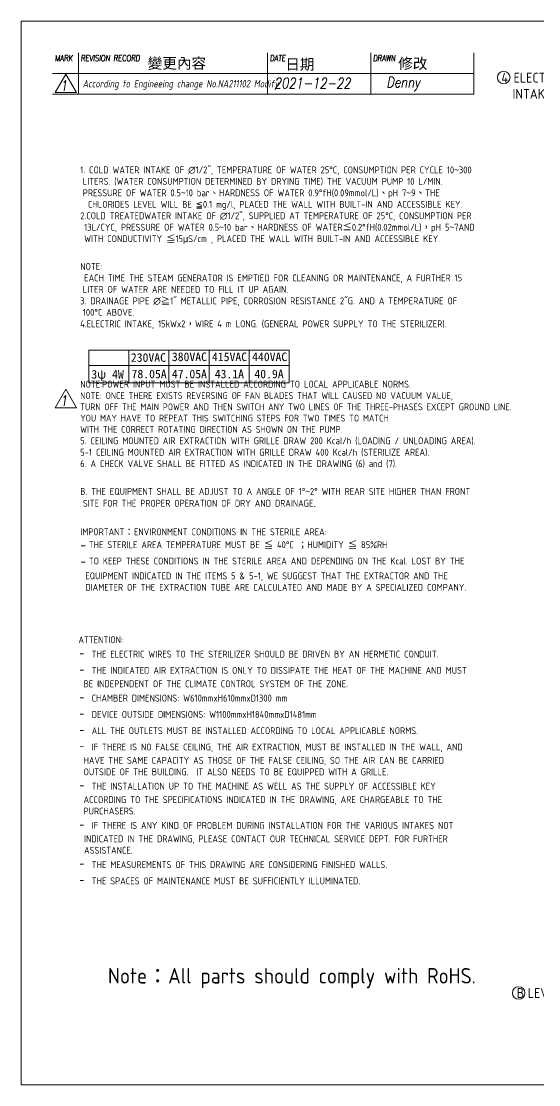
# Model space of a CAD drawing. Header units: millimetres. Extents: x -5848 to 27980, y 41 to 20714.
# Drawn here: x 14795 to 19310, y 41 to 9311 of the extents above; entities that cross this region are included whole.
import ezdxf

# ---------------------------------------------------------------- set-up
doc = ezdxf.new("R2010")
doc.units = ezdxf.units.MM
doc.header["$MEASUREMENT"] = 0
doc.layers.get('0').update_dxf_attribs({"lineweight": 25})
for name, color, linetype, lineweight in [('D', 3, 'Continuous', 13), ('F', 7, 'Continuous', 15), ('T', 4, 'Continuous', 15)]:
    doc.layers.add(name, color=color, linetype=linetype, lineweight=lineweight)
doc.styles.get("Standard").update_dxf_attribs({"font": 'KAIU.TTF'})
doc.styles.add('STU25', font='isocp2.shx')
doc.styles.add('Text', font='romans.shx', dxfattribs={"width": 0.8, "oblique": 10})

msp = doc.modelspace()

# ---------------------------------------------------------------- linework, layer by layer
at = {"layer": 'D'}
for p, q in [((15382.722, 6444.465), (15382.722, 6159.419)), ((15382.722, 6444.465), (17132.722, 6444.465)), ((15732.722, 6444.465), (15732.722, 6159.419)), ((16082.722, 6444.465), (16082.722, 6159.419)), ((16432.722, 6444.465), (16432.722, 6159.419)), ((16782.722, 6444.465), (16782.722, 6159.419)), ((17132.722, 6444.465), (17132.722, 6159.419)), ((15382.722, 6309.419), (17132.722, 6309.419)), ((15382.722, 6309.419), (17132.722, 6309.419)), ((15382.722, 6159.419), (17132.722, 6159.419))]:
    msp.add_line(p, q, dxfattribs=at)
for centre in [(19003.977, 8821.008), (19134.469, 840.543)]:
    msp.add_circle(centre, 55, dxfattribs=at)
at = {"layer": 'F', "color": 7}
for p, q in [((15293.537, 9037.056), (15293.537, 8677.056)), ((16943.687, 8677.056), (16943.687, 9037.056)), ((17843.687, 8677.056), (17843.687, 9037.056)), ((18743.687, 8677.056), (18743.687, 9037.056)), ((18743.687, 8857.056), (15068.537, 8857.056)), ((15068.537, 8677.056), (18743.687, 8677.056))]:
    msp.add_line(p, q, dxfattribs=at)
at = {"layer": 'F'}
msp.add_line((18743.687, 9037.056), (18743.687, 8677.056), dxfattribs=at)
at = {"layer": 'F', "color": 6}
msp.add_lwpolyline([(14794.516, 9311.077), (14794.516, 41.077), (27979.516, 41.077), (27979.516, 9311.077)], close=True, dxfattribs=at)
msp.add_lwpolyline([(14794.516, 9311.077), (14794.516, 41.077), (27979.516, 41.077), (27979.516, 9311.077)], close=True, dxfattribs=at)
at = {"layer": 'F', "color": 7}
for points in [[(15182.753, 8851.387), (15089.262, 8689.456), (15276.244, 8689.456)], [(15182.753, 6104.685), (15089.262, 5942.754), (15276.244, 5942.754)]]:
    msp.add_lwpolyline(points, close=True, dxfattribs=at)

# ---------------------------------------------------------------- texts
at = {"lineweight": -3}
for s, p in [('變更內容', (15897.871, 8898.271)), ('日期', (17098.033, 8889.371)), ('修改', (18083.511, 8896.491))]:
    msp.add_text(s, height=93.4085, dxfattribs=at).set_placement(p)
at = {"layer": 'D', "color": 11, "char_height": 85, "attachment_point": 1}
for s, insert in [('{\\Fisocp2.shx;\\C3;4 ELECTRIC \\P  INTAKE BOX}', (18984.157, 8861.942)), ('{\\Fisocp2.shx;\\C3;B\\f???|b0|i0|c0|p65; \\Fisocp2.shx;LEVEL ADJUSTER}', (19116.918, 883.065))]:
    msp.add_mtext(s, dxfattribs=dict(at, insert=insert))
at = {"layer": 'D', "color": 11, "attachment_point": 1, "style": 'STU25'}
for s, insert, char_height in [('{\\A1;}\\P{\\A1;\\Fisocp2.shx;\\H0.70447x;1. COLD WATER INTAKE OF ∅1/2", TEMPERATURE OF WATER 25°C, CONSUMPTION PER CYCLE 10}{\\A1;\\f細明體|b0|i0|c136|p49;\\H0.70447x;~}{\\A1;\\Fisocp2.shx;\\H0.70447x;300 }\\P{\\A1;\\F???;\\H0.70447x; }{\\A1;\\Fisocp2.shx;\\H0.70447x;LITERS. (WATER CONSUMPTION DETERMINED BY DRYING TIME) THE VACUUM PUMP 10 L/MIN. }\\P{\\A1;\\F???;\\H0.70447x; }{\\A1;\\Fisocp2.shx;\\H0.70447x;PRESSURE OF WATER 0.5}{\\A1;\\f細明體|b0|i0|c136|p49;\\H0.70447x;~}{\\A1;\\Fisocp2.shx;\\H0.70447x;10 bar}{\\A1;\\f標楷體|b0|i0|c136|p65;\\H0.70447x;、}{\\A1;\\Fisocp2.shx;\\H0.70447x;HARDNESS OF WATER 0.9°fH(0.09mmol/L)}{\\A1;\\f標楷體|b0|i0|c136|p65;\\H0.70447x;、}{\\A1;\\Fisocp2.shx;\\H0.70447x;pH 7}{\\A1;\\f細明體|b0|i0|c136|p49;\\H0.70447x;~}{\\A1;\\Fisocp2.shx;\\H0.70447x;9}{\\A1;\\f標楷體|b0|i0|c136|p65;\\H0.70447x;、}{\\A1;\\Fisocp2.shx;\\H0.70447x;THE}\\P{\\A1;\\Fisocp2.shx;\\H0.70447x;  CHLORIDES LEVEL WILL BE }{\\A1;\\f新細明體|b0|i0|c136|p16;\\H0.70447x;≦}{\\A1;\\Fisocp2.shx;\\H0.70447x;0.1 mg/l, PLACED THE WALL WITH BUILT-IN AND ACCESSIBLE KEY.}\\P{\\A1;\\Fisocp2.shx;\\H0.70447x;2.COLD TREATEDWATER INTAKE OF ∅1/2", SUPPLIED AT TEMPERATURE OF 25°C, CONSUMPTION PER}\\P{\\A1;\\Fisocp2.shx;\\H0.70447x; 13L/CYC, PRESSURE OF WATER 0.5}{\\A1;\\f細明體|b0|i0|c136|p49;\\H0.70447x;~}{\\A1;\\Fisocp2.shx;\\H0.70447x;10 bar}{\\A1;\\f標楷體|b0|i0|c136|p65;\\H0.70447x;、}{\\A1;\\Fisocp2.shx;\\H0.70447x;HARDNESS OF WATER}{\\A1;\\f標楷體|b0|i0|c136|p65;\\H0.70447x;≦}{\\A1;\\Fisocp2.shx;\\H0.70447x;0.2°fH(0.02mmol/L)}{\\A1;\\f標楷體|b0|i0|c136|p65;\\H0.70447x;，}{\\A1;\\Fisocp2.shx;\\H0.70447x;pH 5}{\\A1;\\f細明體|b0|i0|c136|p49;\\H0.70447x;~}{\\A1;\\Fisocp2.shx;\\H0.70447x;7AND }\\P{\\A1;\\Fisocp2.shx;\\H0.70447x; WITH CONDUCTIVITY }{\\A1;\\f標楷體|b0|i0|c136|p65;\\H0.70447x;≦}{\\A1;\\Fisocp2.shx;\\H0.70447x;15}{\\A1;\\f新細明體|b0|i0|c136|p16;\\H0.70447x;μ}{\\A1;\\Fisocp2.shx;\\H0.70447x;S/cm , PLACED THE WALL WITH BUILT-IN AND ACCESSIBLE KEY.}\\P{\\A1;\\Fisocp2.shx;\\H0.70447x;}\\P{\\A1;\\Fisocp2.shx;\\H0.70447x;NOTE:}\\P{\\A1;\\Fisocp2.shx;\\H0.70447x; EACH TIME THE STEAM GENERATOR IS EMPTIED FOR CLEANING OR MAINTENANCE, A FURTHER 15 }\\P{\\A1;\\F???;\\H0.70447x; }{\\A1;\\Fisocp2.shx;\\H0.70447x;LITER OF WATER ARE NEEDED TO FILL IT UP AGAIN.}\\P{\\A1;\\Fisocp2.shx;\\H0.70447x;3. DRAINAGE PIPE ∅}{\\A1;\\f標楷體|b0|i0|c136|p65;\\H0.70447x;≧}{\\A1;\\Fisocp2.shx;\\H0.70447x;1" METALLIC PIPE, CORROSION RESISTANCE 2"G. AND A TEMPERATURE OF }\\P{\\A1;\\F???;\\H0.70447x; }{\\A1;\\Fisocp2.shx;\\H0.70447x;100°C ABOVE.}\\P{\\A1;\\Fisocp2.shx;\\H0.70447x;4.ELECTRIC INTAKE, 15kWx2}{\\A1;\\f標楷體|b0|i0|c136|p65;\\H0.70447x;，}{\\A1;\\Fisocp2.shx;\\H0.70447x;WIRE 4 m LONG. (GENERAL POWER SUPPLY TO THE STERILIZER).}\\P{\\A1;\\Fisocp2.shx;\\H0.70447x;}\\P{\\A1;\\Fisocp2.shx;\\H0.70447x;}\\P{\\A1;\\Fisocp2.shx;\\H0.70447x;}\\P{\\A1;\\Fisocp2.shx;\\H0.70447x;NOTE:POWER INPUT MUST BE INSTALLED ACCORDING TO LOCAL APPLICABLE NORMS.}\\P{\\A1;\\H0.69289x;NOTE: ONCE THERE EXISTS REVERSING OF FAN BLADES THAT WILL CAUSED NO VACUUM VALUE, }\\P{\\A1;\\H0.69289x;TURN OFF THE MAIN POWER AND THEN SWITCH ANY TWO LINES OF THE THREE-PHASES EXCEPT GROUND LINE. }\\P{\\A1;\\H0.69289x;YOU MAY HAVE TO REPEAT THIS SWITCHING STEPS FOR TWO TIMES TO MATCH }\\P{\\A1;\\H0.69289x;WITH THE CORRECT ROTATING DIRECTION AS SHOWN ON THE PUMP. }\\P{\\A1;\\Fisocp2.shx;\\H0.70447x;5. CEILING MOUNTED AIR EXTRACTION WITH GRILLE DRAW 200 Kcal/h (LOADING / UNLOADING AREA).}\\P{\\A1;\\Fisocp2.shx;\\H0.70447x;5-1 CEILING MOUNTED AIR EXTRACTION WITH GRILLE DRAW 400 Kcal/h (STERILIZE AREA).}\\P{\\A1;\\Fisocp2.shx;\\H0.70447x;6. A CHECK VALVE SHALL BE FITTED AS INDICATED IN THE DRAWING (6) and (7).}\\P{\\A1;\\Fisocp2.shx;\\H0.70447x;}\\P{\\A1;\\Fisocp2.shx;\\H0.70447x;B. THE EQUIPMENT SHALL BE ADJUST TO A ANGLE OF 1°}{\\A1;\\f細明體|b0|i0|c136|p49;\\H0.70447x;~}{\\A1;\\Fisocp2.shx;\\H0.70447x;2° WITH REAR SITE HIGHER THAN FRONT }\\P{\\A1;\\F???;\\H0.70447x; }{\\A1;\\Fisocp2.shx;\\H0.70447x;SITE FOR THE PROPER OPERATION OF DRY AND DRAINAGE}{\\A1;\\fArial|b0|i0|c0|p34;\\H0.77492x;.}\\P{\\A1;\\fArial|b0|i0|c0|p34;\\H0.77492x;}\\P{\\A1;\\Fisocp2.shx;\\H0.70433x;IMPORTANT}{\\A1;\\f標楷體|b0|i0|c136|p65;\\H0.70433x;：}{\\A1;\\Fisocp2.shx;\\H0.70433x;ENVIRONMENT CONDITIONS IN THE STERILE AREA:}\\P{\\A1;\\Fisocp2.shx;\\H1.00000x;-}{\\A1;\\F???;\\H0.70420x; }{\\A1;\\Fisocp2.shx;\\H0.70420x;THE STERILE AREA TEMPERATURE MUST BE }{\\A1;\\f標楷體|b0|i0|c136|p65;\\H0.70420x;≦}{\\A1;\\Fisocp2.shx;\\H0.70420x; 40°C }{\\A1;\\f標楷體|b0|i0|c136|p65;\\H0.70420x;；}{\\A1;\\Fisocp2.shx;\\H0.70420x;HUMIDITY }{\\A1;\\f標楷體|b0|i0|c136|p65;\\H0.70420x;≦}{\\A1;\\Fisocp2.shx;\\H0.70420x; 85%RH}\\P{\\A1;\\Fisocp2.shx;\\H1.00000x;-}{\\A1;\\F???;\\H0.70420x; }{\\A1;\\Fisocp2.shx;\\H0.70420x;TO KEEP THESE CONDITIONS IN THE STERILE AREA AND DEPENDING ON THE Kcal. LOST BY THE }\\P{\\A1;\\F???;\\H0.70420x;  }{\\A1;\\Fisocp2.shx;\\H0.70420x;EQUIPMENT INDICATED IN THE ITEMS 5 & 5-1, WE SUGGEST THAT THE EXTRACTOR AND THE }\\P{\\A1;\\F???;\\H0.70420x;  }{\\A1;\\Fisocp2.shx;\\H0.70420x;DIAMETER OF THE EXTRACTION TUBE ARE CALCULATED AND MADE BY A SPECIALIZED COMPANY.}', (15309.045, 8187.569), 85.150918), ('{\\f標楷體|b0|i0|c136|p65;230VAC}', (15750.965, 6417.468), 75), ('{\\f標楷體|b0|i0|c136|p65;380VAC}', (16108.848, 6423.654), 75), ('{\\f標楷體|b0|i0|c136|p65;415VAC}', (16458.848, 6423.654), 75), ('{\\f標楷體|b0|i0|c136|p65;440VAC}', (16808.848, 6423.654), 75), ('{\\f標楷體|b0|i0|c136|p65;3ψ 4W}', (15406.53, 6271.43), 75), ('{\\f標楷體|b0|i0|c136|p65;78.05A}', (15757.048, 6274.099), 75), ('{\\f標楷體|b0|i0|c136|p65;47.05A}', (16108.52, 6274.099), 75), ('{\\f標楷體|b0|i0|c136|p65;43.1A}', (16482.873, 6274.099), 75), ('{\\f標楷體|b0|i0|c136|p65;40.9A}', (16828.845, 6274.099), 75), ('\\P{\\H0.7042x;ATTENTION:\\P\\f標楷體|b0|i0|c136|p65;\\H1.42x;- \\Fisocp2.shx;\\H0.7042x;THE ELECTRIC WIRES TO THE STERILIZER SHOULD BE DRIVEN BY AN HERMETIC CONDUIT.  \\P\\f標楷體|b0|i0|c136|p65;\\H1.42x;- \\Fisocp2.shx;\\H0.7042x;THE INDICATED AIR EXTRACTION IS ONLY TO DISSIPATE THE HEAT OF THE MACHINE AND MUST \\P\\f???|b0|i0|c0|p65;  \\Fisocp2.shx;BE INDEPENDENT OF THE CLIMATE CONTROL SYSTEM OF THE ZONE.\\P\\f標楷體|b0|i0|c136|p65;\\H1.42x;- \\Fisocp2.shx;\\H0.7042x;CHAMBER DIMENSIONS: W610mmxH610mmxD1300 mm\\P\\f標楷體|b0|i0|c136|p65;\\H1.42x;- \\Fisocp2.shx;\\H0.7042x;DEVICE OUTSIDE DIMENSIONS: W1100mmxH1840mmxD1481mm\\P\\f標楷體|b0|i0|c136|p65;\\H1.42x;- \\Fisocp2.shx;\\H0.7042x;ALL THE OUTLETS MUST BE INSTALLED ACCORDING TO LOCAL APPLICABLE NORMS.\\P\\f標楷體|b0|i0|c136|p65;\\H1.42x;- \\Fisocp2.shx;\\H0.7042x;IF THERE IS NO FALSE CEILING, THE AIR EXTRACTION, MUST BE INSTALLED IN THE WALL, AND \\P\\f???|b0|i0|c0|p65;  \\Fisocp2.shx;HAVE THE SAME CAPACITY AS THOSE OF THE FALSE CEILING, SO THE AIR CAN BE CARRIED \\P\\f???|b0|i0|c0|p65;  \\Fisocp2.shx;OUTSIDE OF THE BUILDING.  IT ALSO NEEDS TO BE EQUIPPED WITH A GRILLE.\\P\\f標楷體|b0|i0|c136|p65;\\H1.42x;- \\Fisocp2.shx;\\H0.7042x;THE INSTALLATION UP TO THE MACHINE AS WELL AS THE SUPPLY OF ACCESSIBLE KEY \\P\\f???|b0|i0|c0|p65;  \\Fisocp2.shx;ACCORDING TO THE SPECIFICATIONS INDICATED IN THE DRAWING, ARE CHARGEABLE TO THE \\P\\f???|b0|i0|c0|p65;  \\Fisocp2.shx;PURCHASERS.\\fArial|b0|i0|c0|p34;\\H1.087x; \\P\\f標楷體|b0|i0|c136|p65;\\H1.307x;- \\Fisocp2.shx;\\H0.7042x;IF THERE IS ANY KIND OF PROBLEM DURING INSTALLATION FOR THE VARIOUS INTAKES NOT \\P\\f???|b0|i0|c0|p65;\\H1.1x;  \\Fisocp2.shx;\\H0.9087x;INDICATED IN THE DRAWING, PLEASE CONTACT OUR TECHNICAL SERVICE DEPT. FOR FURTHER \\P\\f???|b0|i0|c0|p65;\\H1.1x;  \\Fisocp2.shx;\\H0.9087x;ASSISTANCE.\\P\\f標楷體|b0|i0|c136|p65;\\H1.42x;- \\Fisocp2.shx;\\H0.7042x;THE MEASUREMENTS OF THIS DRAWING ARE CONSIDERING FINISHED WALLS.\\P\\f標楷體|b0|i0|c136|p65;\\H1.42x;- \\Fisocp2.shx;\\H0.7042x;THE SPACES OF MAINTENANCE MUST BE SUFFICIENTLY ILLUMINATED.}', (15293.512, 4091.787), 85.150918)]:
    msp.add_mtext(s, dxfattribs=dict(at, insert=insert, char_height=char_height))
at = {"layer": 'D', "color": 0, "insert": (15551.093, 1058.354), "char_height": 135.00867, "attachment_point": 1, "style": 'STU25'}
msp.add_mtext('Note{\\f標楷體|b0|i0|c136|p65;：}All parts should comply with RoHS.', dxfattribs=at)
at = {"layer": 'F', "color": 1, "lineweight": 15, "style": 'Text', "oblique": 5, "width": 0.8}
for s, p in [('MARK', (15088.439, 8962.756)), ('REVISION RECORD', (15313.439, 8962.756)), ('DATE', (16963.589, 8962.756)), ('DRAWN', (17863.589, 8962.756))]:
    msp.add_text(s, height=54, dxfattribs=at).set_placement(p)
at = {"layer": 'T', "lineweight": 20, "style": 'Text', "oblique": 10, "width": 0.8}
for s, height, p in [('2021-12-22', 92, (16999.691, 8725.555)), ('Denny', 92, (17980.728, 8733.818)), ('1', 90, (15133.816, 8705.929)), ('1', 90, (15133.816, 5959.227))]:
    msp.add_text(s, height=height, dxfattribs=at).set_placement(p)
at = {"layer": 'T', "linetype": 'Continuous', "lineweight": 20, "insert": (15330.837, 8799.198), "char_height": 65, "attachment_point": 1, "style": 'Text'}
msp.add_mtext('{\\Fisocp2.shx|c136;According to Engineeing change No.NA211102 Modify}', dxfattribs=at)

doc.saveas('drawing.dxf')
